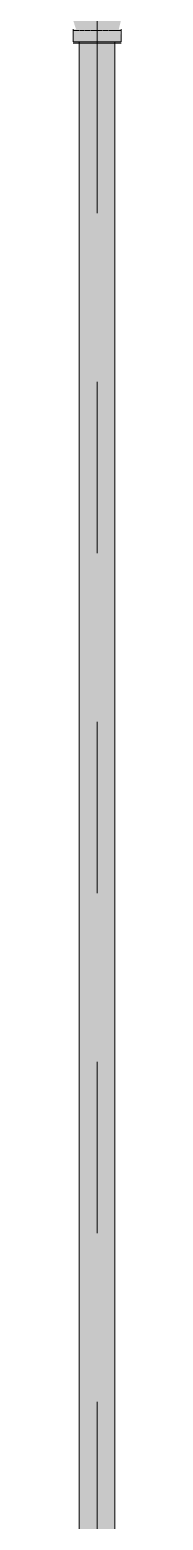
# Model space of a CAD drawing. Header units: millimetres. Extents: x -4000 to 187956, y -58990 to 162485.
# Drawn here: x 14222 to 14277, y 129769 to 131161 of the extents above; entities that cross this region are included whole.
import ezdxf

# ---------------------------------------------------------------- set-up
doc = ezdxf.new("R2010")
doc.units = ezdxf.units.MM
doc.linetypes.add('Dash 1_16_', pattern=[317.5, 158.75, -158.75])
doc.layers.add('P-PIPE', color=3, linetype='Continuous', lineweight=9)
doc.layers.add('P-PIPE-CNTR', color=3, linetype='Continuous', lineweight=9)

msp = doc.modelspace()

# ---------------------------------------------------------------- hatches: boundary and pattern name
at = {"layer": 'P-PIPE', "transparency": 33554534}
for points in [[(14264.2, 131160.7), (14270.1, 131160.7), (14277.1, 131188.6), (14221.9, 131188.6), (14230.6, 131160.7), (14260.1, 131160.7)], [(14265.9, 131149.9), (14272.5, 131149.9), (14271.7, 131161.7), (14227.5, 131161.7), (14228.3, 131149.9), (14261.3, 131149.9)], [(14271.7, 131148.9), (14272.5, 131148.9), (14271.7, 131160.7), (14227.5, 131160.7), (14228.3, 131148.9), (14269.5, 131148.9)], [(14250, 128490.8), (14250, 131149.9), (14233.3, 131149.9), (14233.9, 128490.8), (14245.7, 128490.8)], [(14250, 128490.6), (14250, 131148.9), (14233.3, 131148.9), (14233.9, 128490.6), (14245.7, 128490.6)], [(14250, 128490.8), (14266.7, 128490.8), (14266.1, 131149.9), (14250, 131149.9), (14250, 128506)], [(14250, 128490.6), (14266.7, 128490.6), (14266.1, 131148.9), (14250, 131148.9), (14250, 128506)]]:
    msp.add_hatch(color=1, dxfattribs=at).paths.add_polyline_path(points)

# ---------------------------------------------------------------- linework, layer by layer
at = {"layer": 'P-PIPE', "color": 20, "lineweight": 13}
for p, q in [((14227.5, 131161.7), (14227.5, 131149.9)), ((14227.5, 131160.7), (14227.5, 131149.9)), ((14228.3, 131160.7), (14227.5, 131160.7)), ((14228.3, 131160.7), (14227.5, 131160.7)), ((14230.3, 131160.7), (14228.3, 131160.7)), ((14229.8, 131160.7), (14228.3, 131160.7)), ((14233.7, 131160.7), (14230.5, 131160.7)), ((14233.7, 131160.7), (14230.6, 131160.7)), ((14238.3, 131160.7), (14234.1, 131160.7)), ((14238.3, 131160.7), (14234.1, 131160.7)), ((14243.7, 131160.7), (14238.8, 131160.7)), ((14243.7, 131160.7), (14238.8, 131160.7)), ((14249.5, 131160.7), (14244.2, 131160.7)), ((14249.5, 131160.7), (14244.8, 131160.7)), ((14255.3, 131160.7), (14250, 131160.7)), ((14255.2, 131160.7), (14250, 131160.7)), ((14260.8, 131160.7), (14255.8, 131160.7)), ((14260.1, 131160.7), (14255.8, 131160.7)), ((14265.5, 131160.7), (14261.3, 131160.7)), ((14265.5, 131160.7), (14261.3, 131160.7)), ((14269.2, 131160.7), (14265.9, 131160.7)), ((14269.2, 131160.7), (14265.9, 131160.7)), ((14271.6, 131160.7), (14269.5, 131160.7)), ((14271.6, 131160.7), (14270.2, 131160.7)), ((14272.5, 131160.7), (14271.7, 131160.7)), ((14272.5, 131160.7), (14271.7, 131160.7)), ((14272.5, 131149.9), (14272.5, 131161.7)), ((14272.5, 131149.9), (14272.5, 131160.7)), ((14227.5, 131149.9), (14272.5, 131149.9)), ((14227.5, 131149.9), (14233.2, 131149.9)), ((14227.5, 131148.9), (14233.2, 131148.9)), ((14227.5, 131148.9), (14233.2, 131148.9)), ((14233.3, 131149.9), (14233.3, 128490.8)), ((14233.9, 131149.9), (14233.3, 131149.9)), ((14233.3, 131148.9), (14233.3, 128490.8)), ((14233.9, 131148.9), (14233.3, 131148.9)), ((14238.2, 131149.9), (14234, 131149.9)), ((14235.5, 131148.9), (14234, 131148.9)), ((14234.1, 131149.9), (14238.1, 131149.9)), ((14234.1, 131148.9), (14235.4, 131148.9)), ((14234.1, 131148.9), (14235.4, 131148.9)), ((14235.4, 131148.9), (14238.1, 131148.9)), ((14235.4, 131148.9), (14238.1, 131148.9)), ((14238.2, 131148.9), (14235.5, 131148.9)), ((14261.3, 131149.9), (14238.7, 131149.9)), ((14241.6, 131148.9), (14238.7, 131148.9)), ((14238.8, 131149.9), (14261.3, 131149.9)), ((14238.8, 131148.9), (14241.6, 131148.9)), ((14238.8, 131148.9), (14241.6, 131148.9)), ((14241.6, 131148.9), (14245.7, 131148.9)), ((14241.6, 131148.9), (14245.7, 131148.9)), ((14245.7, 131148.9), (14241.7, 131148.9)), ((14250, 131148.9), (14245.7, 131148.9)), ((14245.7, 131148.9), (14250, 131148.9)), ((14245.7, 131148.9), (14250, 131148.9)), ((14254.3, 131148.9), (14250, 131148.9)), ((14250, 131148.9), (14254.3, 131148.9)), ((14250, 131148.9), (14254.3, 131148.9)), ((14258.4, 131148.9), (14254.3, 131148.9)), ((14254.3, 131148.9), (14258.4, 131148.9)), ((14254.3, 131148.9), (14255.8, 131148.9)), ((14255.8, 131148.9), (14258.4, 131148.9)), ((14261.3, 131148.9), (14258.4, 131148.9)), ((14258.4, 131148.9), (14261.3, 131148.9)), ((14258.4, 131148.9), (14261.3, 131148.9)), ((14266, 131149.9), (14261.8, 131149.9)), ((14264.5, 131148.9), (14261.8, 131148.9)), ((14261.9, 131149.9), (14265.9, 131149.9)), ((14261.9, 131148.9), (14264.6, 131148.9)), ((14261.9, 131148.9), (14264.6, 131148.9)), ((14266, 131148.9), (14264.5, 131148.9)), ((14264.6, 131148.9), (14265.9, 131148.9)), ((14264.6, 131148.9), (14265.9, 131148.9)), ((14266.7, 131149.9), (14266.1, 131149.9)), ((14266.7, 131148.9), (14266.1, 131148.9)), ((14266.7, 128490.8), (14266.7, 131149.9)), ((14266.7, 128490.8), (14266.7, 131148.9)), ((14266.8, 131149.9), (14272.5, 131149.9)), ((14266.8, 131148.9), (14272.5, 131148.9)), ((14266.8, 131148.9), (14272.5, 131148.9))]:
    msp.add_line(p, q, dxfattribs=at)
at = {"layer": 'P-PIPE-CNTR', "color": 20, "lineweight": 13}
for p, q in [((14250, 131149.9), (14250, 131198.9)), ((14250, 131160.7), (14250, 131149.9))]:
    msp.add_line(p, q, dxfattribs=at)
at = {"layer": 'P-PIPE-CNTR', "color": 1, "linetype": 'Dash 1_16_'}
for p in [(14250, 131149.9), (14250, 131149.9), (14250, 131148.9), (14250, 131148.9)]:
    msp.add_line(p, (14250, 128490.8), dxfattribs=at)

doc.saveas('drawing.dxf')
